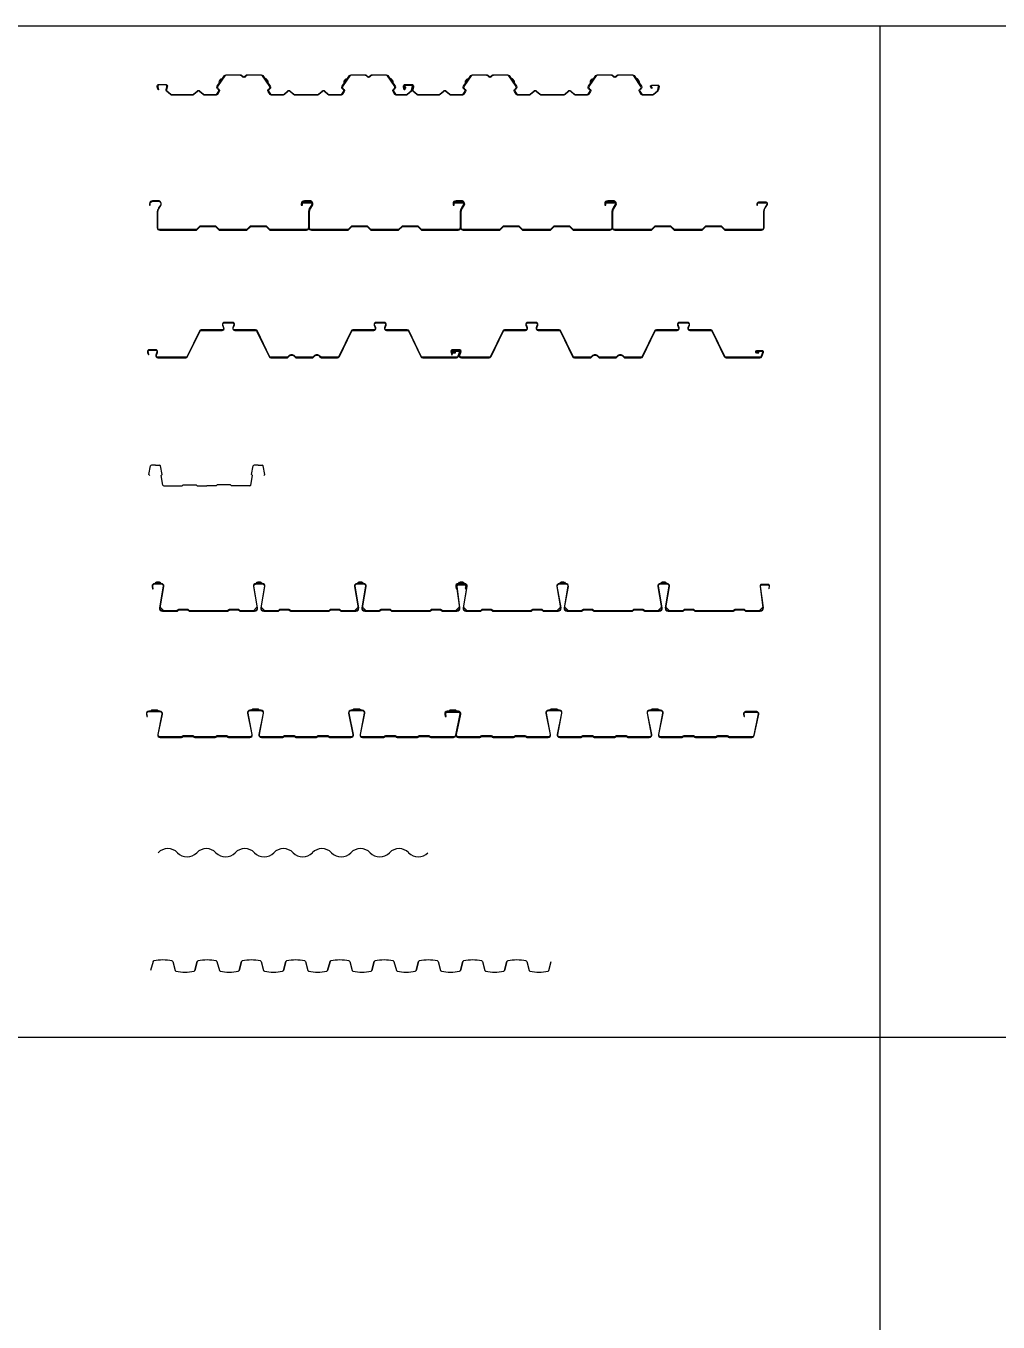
# Model space of a CAD drawing. Extents: x -408 to 1508121, y -29672 to 868845.
# Drawn here: x 1318422 to 1320344, y 206527 to 209091 of the extents above; entities that cross this region are included whole.
import ezdxf

# ---------------------------------------------------------------- set-up
doc = ezdxf.new("R2010")
doc.units = 0
doc.header["$MEASUREMENT"] = 0
doc.layers.get('0').update_dxf_attribs({"lineweight": 25})
doc.layers.add('Help notes', color=240, linetype='Continuous')

# ---------------------------------------------------------------- blocks, each defined once
blk = doc.blocks.new('*U36')
for centre, start, end in [((0, -10.7), 44.4336, 135.5664), ((38.1, 26.7), 224.4336, 315.5664), ((76.2, -10.7), 44.4336, 135.5664), ((114.3, 26.7), 224.4336, 315.5664), ((152.4, -10.7), 44.4336, 135.5664), ((190.5, 26.7), 224.4336, 315.5664), ((228.6, -10.7), 44.4336, 135.5664), ((266.7, 26.7), 224.4336, 315.5664), ((304.8, -10.7), 44.4336, 135.5664), ((342.9, 26.7), 224.4336, 315.5664), ((381, -10.7), 44.4336, 135.5664), ((419.1, 26.7), 224.4336, 315.5664), ((457.2, -10.7), 44.4336, 135.5664), ((495.3, 26.7), 224.4336, 315.5664)]:
    blk.add_arc(centre, 26.7, start, end)
blk = doc.blocks.new('*U28')
for p, q in [((-19.5, 20.9), (-24.2, 3.1)), ((19.5, 20.9), (24.2, 3.1)), ((63.3, 3.1), (68, 20.9)), ((68, 20.9), (63.3, 3.1)), ((107, 20.9), (111.7, 3.1)), ((150.8, 3.1), (155.5, 20.9)), ((155.5, 20.9), (150.8, 3.1)), ((194.5, 20.9), (199.2, 3.1)), ((238.3, 3.1), (243, 20.9)), ((243, 20.9), (238.3, 3.1)), ((282, 20.9), (286.7, 3.1)), ((325.8, 3.1), (330.5, 20.9)), ((330.5, 20.9), (325.8, 3.1)), ((369.5, 20.9), (374.2, 3.1)), ((413.3, 3.1), (418, 20.9)), ((418, 20.9), (413.3, 3.1)), ((457, 20.9), (461.7, 3.1)), ((500.8, 3.1), (505.5, 20.9)), ((505.5, 20.9), (500.8, 3.1)), ((544.5, 20.9), (549.2, 3.1)), ((588.3, 3.1), (593, 20.9)), ((593, 20.9), (588.3, 3.1)), ((632, 20.9), (636.7, 3.1)), ((675.8, 3.1), (680.5, 20.9)), ((680.5, 20.9), (675.8, 3.1)), ((719.5, 20.9), (724.2, 3.1)), ((763.3, 3.1), (768, 20.9))]:
    blk.add_line(p, q)
for centre, radius, start, end in [((-17.6, 20.3), 2, 100.772, 165), ((0, -72), 96, 79.228, 100.772), ((17.6, 20.3), 2, 15, 79.228), ((26.2, 3.7), 2, 195, 259.228), ((43.8, 96), 96, 259.228, 280.772), ((61.3, 3.7), 2, 280.772, 345), ((69.9, 20.3), 2, 100.772, 165), ((87.5, -72), 96, 79.228, 100.772), ((105.1, 20.3), 2, 15, 79.228), ((113.7, 3.7), 2, 195, 259.228), ((131.2, 96), 96, 259.228, 280.772), ((148.8, 3.7), 2, 280.772, 345), ((157.4, 20.3), 2, 100.772, 165), ((175, -72), 96, 79.228, 100.772), ((192.6, 20.3), 2, 15, 79.228), ((201.2, 3.7), 2, 195, 259.228), ((218.8, 96), 96, 259.228, 280.772), ((236.3, 3.7), 2, 280.772, 345), ((244.9, 20.3), 2, 100.772, 165), ((262.5, -72), 96, 79.228, 100.772), ((280.1, 20.3), 2, 15, 79.228), ((288.7, 3.7), 2, 195, 259.228), ((306.2, 96), 96, 259.228, 280.772), ((323.8, 3.7), 2, 280.772, 345), ((332.4, 20.3), 2, 100.772, 165), ((350, -72), 96, 79.228, 100.772), ((367.6, 20.3), 2, 15, 79.228), ((376.2, 3.7), 2, 195, 259.228), ((393.8, 96), 96, 259.228, 280.772), ((411.3, 3.7), 2, 280.772, 345), ((419.9, 20.3), 2, 100.772, 165), ((437.5, -72), 96, 79.228, 100.772), ((455.1, 20.3), 2, 15, 79.228), ((463.7, 3.7), 2, 195, 259.228), ((481.2, 96), 96, 259.228, 280.772), ((498.8, 3.7), 2, 280.772, 345), ((507.4, 20.3), 2, 100.772, 165), ((525, -72), 96, 79.228, 100.772), ((542.6, 20.3), 2, 15, 79.228), ((551.2, 3.7), 2, 195, 259.228), ((568.8, 96), 96, 259.228, 280.772), ((586.3, 3.7), 2, 280.772, 345), ((594.9, 20.3), 2, 100.772, 165), ((612.5, -72), 96, 79.228, 100.772), ((630.1, 20.3), 2, 15, 79.228), ((638.7, 3.7), 2, 195, 259.228), ((656.2, 96), 96, 259.228, 280.772), ((673.8, 3.7), 2, 280.772, 345), ((682.4, 20.3), 2, 100.772, 165), ((700, -72), 96, 79.228, 100.772), ((717.6, 20.3), 2, 15, 79.228), ((726.2, 3.7), 2, 195, 259.228), ((743.8, 96), 96, 259.228, 280.772), ((761.3, 3.7), 2, 280.772, 345)]:
    blk.add_arc(centre, radius, start, end)
blk = doc.blocks.new('*U30')
at = {"linetype": 'Continuous'}
for points in [[(53.6, 0, 0.230455), (55.2, 0.8), (55.9, 1.6, -0.230455), (56.7, 2), (76.7, 2, -0.230455), (77.5, 1.6), (78.1, 0.8, 0.230455), (79.7, 0), (120.3, 0, 0.230455), (121.9, 0.8), (122.5, 1.6, -0.230455), (123.3, 2), (143.3, 2, -0.230455), (144.1, 1.6), (144.8, 0.8, 0.230455), (146.4, 0), (188.5, 0, 0.472437), (193.4, 6), (185.1, 48.2, -0.472437), (189, 53), (211, 53, -0.472437), (214.9, 48.2), (206.6, 6, 0.472437), (211.5, 0), (253.6, 0, 0.230455), (255.2, 0.8), (255.9, 1.6, -0.230455), (256.7, 2), (276.7, 2, -0.230455), (277.5, 1.6), (278.1, 0.8, 0.230455), (279.7, 0), (320.3, 0, 0.230455), (321.9, 0.8), (322.5, 1.6, -0.230455), (323.3, 2), (343.3, 2, -0.230455), (344.1, 1.6), (344.8, 0.8, 0.230455), (346.4, 0), (388.5, 0, 0.472437), (393.4, 6), (385.1, 48.2, -0.472437), (389, 53), (411, 53, -0.472437), (414.9, 48.2), (406.6, 6, 0.472437), (411.5, 0), (453.6, 0, 0.230455), (455.2, 0.8), (455.9, 1.6, -0.230455), (456.7, 2), (476.7, 2, -0.230455), (477.5, 1.6), (478.1, 0.8, 0.230455), (479.7, 0), (520.3, 0, 0.230455), (521.9, 0.8), (522.5, 1.6, -0.230455), (523.3, 2), (543.3, 2, -0.230455), (544.1, 1.6), (544.8, 0.8, 0.230455), (546.4, 0), (591.3, 0, 0.355638), (596.2, 4), (604.9, 46.2, 0.47532), (601, 51), (579, 51, 0.47532), (575.1, 46.2), (576.1, 41.3), (577.1, 41.5), (576.1, 46.4, -0.47532), (579, 50), (601, 50, -0.47532), (603.9, 46.4), (595.2, 4.2, -0.355638), (591.3, 1), (546.4, 1, -0.230455), (545.6, 1.4), (544.9, 2.2, 0.230455), (543.3, 3), (523.3, 3, 0.230455), (521.8, 2.2), (521.1, 1.4, -0.230455), (520.3, 1), (479.7, 1, -0.230455), (478.9, 1.4), (478.2, 2.2, 0.230455), (476.7, 3), (456.7, 3, 0.230455), (455.1, 2.2), (454.4, 1.4, -0.230455), (453.6, 1), (411.5, 1, -0.472437), (407.6, 5.8), (415.9, 48, 0.472437), (411, 54), (389, 54, 0.472437), (384.1, 48), (392.4, 5.8, -0.472437), (388.5, 1), (346.4, 1, -0.230455), (345.6, 1.4), (344.9, 2.2, 0.230455), (343.3, 3), (323.3, 3, 0.230455), (321.8, 2.2), (321.1, 1.4, -0.230455), (320.3, 1), (279.7, 1, -0.230455), (278.9, 1.4), (278.2, 2.2, 0.230455), (276.7, 3), (256.7, 3, 0.230455), (255.1, 2.2), (254.4, 1.4, -0.230455), (253.6, 1), (211.5, 1, -0.472437), (207.6, 5.8), (215.9, 48, 0.472437), (211, 54), (189, 54, 0.472437), (184.1, 48), (192.4, 5.8, -0.472437), (188.5, 1), (146.4, 1, -0.230455), (145.6, 1.4), (144.9, 2.2, 0.230455), (143.3, 3), (123.3, 3, 0.230455), (121.8, 2.2), (121.1, 1.4, -0.230455), (120.3, 1), (79.7, 1, -0.230455), (78.9, 1.4), (78.2, 2.2, 0.230455), (76.7, 3), (56.7, 3, 0.230455), (55.1, 2.2), (54.4, 1.4, -0.230455), (53.6, 1), (11.5, 1, -0.47532), (7.6, 5.8), (15.9, 46, 0.47532), (11, 52), (-11, 52, 0.47532), (-15.9, 46), (-14.9, 41.1), (-13.9, 41.3), (-14.9, 46.2, -0.47532), (-11, 51), (11, 51, -0.47532), (14.9, 46.2), (6.6, 6, 0.47532), (11.5, 0), (53.6, 0), (12.3, 0)], [(643.6, 0, 0.230455), (645.2, 0.8), (645.9, 1.6, -0.230455), (646.7, 2), (666.7, 2, -0.230455), (667.5, 1.6), (668.1, 0.8, 0.230455), (669.7, 0), (710.3, 0, 0.230455), (711.9, 0.8), (712.5, 1.6, -0.230455), (713.3, 2), (733.3, 2, -0.230455), (734.1, 1.6), (734.8, 0.8, 0.230455), (736.4, 0), (778.5, 0, 0.472437), (783.4, 6), (775.1, 48.2, -0.472437), (779, 53), (801, 53, -0.472437), (804.9, 48.2), (796.6, 6, 0.472437), (801.5, 0), (843.6, 0, 0.230455), (845.2, 0.8), (845.9, 1.6, -0.230455), (846.7, 2), (866.7, 2, -0.230455), (867.5, 1.6), (868.1, 0.8, 0.230455), (869.7, 0), (910.3, 0, 0.230455), (911.9, 0.8), (912.5, 1.6, -0.230455), (913.3, 2), (933.3, 2, -0.230455), (934.1, 1.6), (934.8, 0.8, 0.230455), (936.4, 0), (978.5, 0, 0.472437), (983.4, 6), (975.1, 48.2, -0.472437), (979, 53), (1001, 53, -0.472437), (1004.9, 48.2), (996.6, 6, 0.472437), (1001.5, 0), (1043.6, 0, 0.230455), (1045.2, 0.8), (1045.9, 1.6, -0.230455), (1046.7, 2), (1066.7, 2, -0.230455), (1067.5, 1.6), (1068.1, 0.8, 0.230455), (1069.7, 0), (1110.3, 0, 0.230455), (1111.9, 0.8), (1112.5, 1.6, -0.230455), (1113.3, 2), (1133.3, 2, -0.230455), (1134.1, 1.6), (1134.8, 0.8, 0.230455), (1136.4, 0), (1181.3, 0, 0.355638), (1186.2, 4), (1194.9, 46.2, 0.47532), (1191, 51), (1169, 51, 0.47532), (1165.1, 46.2), (1166.1, 41.3), (1167.1, 41.5), (1166.1, 46.4, -0.47532), (1169, 50), (1191, 50, -0.47532), (1193.9, 46.4), (1185.2, 4.2, -0.355638), (1181.3, 1), (1136.4, 1, -0.230455), (1135.6, 1.4), (1134.9, 2.2, 0.230455), (1133.3, 3), (1113.3, 3, 0.230455), (1111.8, 2.2), (1111.1, 1.4, -0.230455), (1110.3, 1), (1069.7, 1, -0.230455), (1068.9, 1.4), (1068.2, 2.2, 0.230455), (1066.7, 3), (1046.7, 3, 0.230455), (1045.1, 2.2), (1044.4, 1.4, -0.230455), (1043.6, 1), (1001.5, 1, -0.472437), (997.6, 5.8), (1005.9, 48, 0.472437), (1001, 54), (979, 54, 0.472437), (974.1, 48), (982.4, 5.8, -0.472437), (978.5, 1), (936.4, 1, -0.230455), (935.6, 1.4), (934.9, 2.2, 0.230455), (933.3, 3), (913.3, 3, 0.230455), (911.8, 2.2), (911.1, 1.4, -0.230455), (910.3, 1), (869.7, 1, -0.230455), (868.9, 1.4), (868.2, 2.2, 0.230455), (866.7, 3), (846.7, 3, 0.230455), (845.1, 2.2), (844.4, 1.4, -0.230455), (843.6, 1), (801.5, 1, -0.472437), (797.6, 5.8), (805.9, 48, 0.472437), (801, 54), (779, 54, 0.472437), (774.1, 48), (782.4, 5.8, -0.472437), (778.5, 1), (736.4, 1, -0.230455), (735.6, 1.4), (734.9, 2.2, 0.230455), (733.3, 3), (713.3, 3, 0.230455), (711.8, 2.2), (711.1, 1.4, -0.230455), (710.3, 1), (669.7, 1, -0.230455), (668.9, 1.4), (668.2, 2.2, 0.230455), (666.7, 3), (646.7, 3, 0.230455), (645.1, 2.2), (644.4, 1.4, -0.230455), (643.6, 1), (601.5, 1, -0.47532), (597.6, 5.8), (605.9, 46, 0.47532), (601, 52), (579, 52, 0.47532), (574.1, 46), (575.1, 41.1), (576.1, 41.3), (575.1, 46.2, -0.47532), (579, 51), (601, 51, -0.47532), (604.9, 46.2), (596.6, 6, 0.47532), (601.5, 0), (643.6, 0), (602.3, 0)]]:
    blk.add_lwpolyline(points, format="xyb", close=True, dxfattribs=at)
for points in [[(8.1, 52, -0.184483), (7.4, 52.3), (5.7, 53.7, 0.184483), (5.1, 54), (-5.1, 54, 0.184483), (-5.7, 53.7), (-7.4, 52.3, -0.184483), (-8.1, 52)], [(208.1, 54, -0.184483), (207.4, 54.3), (205.7, 55.7, 0.184483), (205.1, 56), (194.9, 56, 0.184483), (194.3, 55.7), (192.6, 54.3, -0.184483), (191.9, 54)], [(408.1, 54, -0.184483), (407.4, 54.3), (405.7, 55.7, 0.184483), (405.1, 56), (394.9, 56, 0.184483), (394.3, 55.7), (392.6, 54.3, -0.184483), (391.9, 54)], [(598.1, 52, -0.184483), (597.4, 52.3), (595.7, 53.7, 0.184483), (595.1, 54), (584.9, 54, 0.184483), (584.3, 53.7), (582.6, 52.3, -0.184483), (581.9, 52)], [(798.1, 54, -0.184483), (797.4, 54.3), (795.7, 55.7, 0.184483), (795.1, 56), (784.9, 56, 0.184483), (784.3, 55.7), (782.6, 54.3, -0.184483), (781.9, 54)], [(998.1, 54, -0.184483), (997.4, 54.3), (995.7, 55.7, 0.184483), (995.1, 56), (984.9, 56, 0.184483), (984.3, 55.7), (982.6, 54.3, -0.184483), (981.9, 54)]]:
    blk.add_lwpolyline(points, format="xyb", dxfattribs=at)
blk = doc.blocks.new('*U191')
at = {"linetype": 'Continuous'}
for points in [[(599, 11), (594, 11, -1), (594, 13), (606, 13, -0.519808), (606.9, 11.7), (603.8, 3, -0.315956), (601, 1), (534.2, 1, -0.288116), (531.5, 2.7), (507.4, 52.7, 0.288116), (503.8, 55), (462.6, 55, -0.519808), (459.7, 59), (461.8, 64.6, 0.519808), (458, 70), (442, 70, 0.519808), (438.2, 64.6), (440.3, 59, -0.519808), (437.4, 55), (396.2, 55, 0.288116), (392.6, 52.7), (368.5, 2.7, -0.288116), (365.8, 1), (334, 1, -0.198912), (333.3, 1.3), (331.1, 3.5, 0.414214), (318.9, 3.5), (316.7, 1.3, -0.198912), (316, 1), (284, 1, -0.198912), (283.3, 1.3), (281.1, 3.5, 0.414214), (268.9, 3.5), (266.7, 1.3, -0.198912), (266, 1), (234.2, 1, -0.288116), (231.5, 2.7), (207.4, 52.7, 0.288116), (203.8, 55), (162.6, 55, -0.519808), (159.7, 59), (161.8, 64.6, 0.519808), (158, 70), (142, 70, 0.519808), (138.2, 64.6), (140.3, 59, -0.519808), (137.4, 55), (96.2, 55, 0.288116), (92.6, 52.7), (68.5, 2.7, -0.288116), (65.8, 1), (10.6, 1, -0.519808), (7.7, 5), (9.8, 10.6, 0.519808), (6, 16), (-6, 16, 0.519808), (-9.8, 10.6), (-8.1, 5.9), (-7.1, 6.3), (-8.8, 11, -0.519808), (-6, 15), (6, 15, -0.519808), (8.8, 11), (6.8, 5.4, 0.519808), (10.6, 0), (65.8, 0, 0.288116), (69.4, 2.3), (93.5, 52.3, -0.288116), (96.2, 54), (137.4, 54, 0.519808), (141.2, 59.4), (139.2, 65, -0.519808), (142, 69), (158, 69, -0.519808), (160.8, 65), (158.8, 59.4, 0.519808), (162.6, 54), (203.8, 54, -0.288116), (206.5, 52.3), (230.6, 2.3, 0.288116), (234.2, 0), (266, 0, 0.198912), (267.4, 0.6), (269.6, 2.8, -0.414214), (280.4, 2.8), (282.6, 0.6, 0.198912), (284, 0), (316, 0, 0.198912), (317.4, 0.6), (319.6, 2.8, -0.414214), (330.4, 2.8), (332.6, 0.6, 0.198912), (334, 0), (365.8, 0, 0.288116), (369.4, 2.3), (393.5, 52.3, -0.288116), (396.2, 54), (437.4, 54, 0.519808), (441.2, 59.4), (439.2, 65, -0.519808), (442, 69), (458, 69, -0.519808), (460.8, 65), (458.8, 59.4, 0.519808), (462.6, 54), (503.8, 54, -0.288116), (506.5, 52.3), (530.6, 2.3, 0.288116), (534.2, 0), (601, 0, 0.315956), (604.7, 2.6), (607.9, 11.3, 0.519808), (606, 14), (594, 14, 1), (594, 10), (599, 10)], [(1199, 11), (1194, 11, -1), (1194, 13), (1206, 13, -0.519808), (1206.9, 11.7), (1203.8, 3, -0.315956), (1201, 1), (1134.2, 1, -0.288116), (1131.5, 2.7), (1107.4, 52.7, 0.288116), (1103.8, 55), (1062.6, 55, -0.519808), (1059.7, 59), (1061.8, 64.6, 0.519808), (1058, 70), (1042, 70, 0.519808), (1038.2, 64.6), (1040.3, 59, -0.519808), (1037.4, 55), (996.2, 55, 0.288116), (992.6, 52.7), (968.5, 2.7, -0.288116), (965.8, 1), (934, 1, -0.198912), (933.3, 1.3), (931.1, 3.5, 0.414214), (918.9, 3.5), (916.7, 1.3, -0.198912), (916, 1), (884, 1, -0.198912), (883.3, 1.3), (881.1, 3.5, 0.414214), (868.9, 3.5), (866.7, 1.3, -0.198912), (866, 1), (834.2, 1, -0.288116), (831.5, 2.7), (807.4, 52.7, 0.288116), (803.8, 55), (762.6, 55, -0.519808), (759.7, 59), (761.8, 64.6, 0.519808), (758, 70), (742, 70, 0.519808), (738.2, 64.6), (740.3, 59, -0.519808), (737.4, 55), (696.2, 55, 0.288116), (692.6, 52.7), (668.5, 2.7, -0.288116), (665.8, 1), (610.6, 1, -0.519808), (607.7, 5), (609.8, 10.6, 0.519808), (606, 16), (594, 16, 0.519808), (590.2, 10.6), (591.9, 5.9), (592.9, 6.3), (591.2, 11, -0.519808), (594, 15), (606, 15, -0.519808), (608.8, 11), (606.8, 5.4, 0.519808), (610.6, 0), (665.8, 0, 0.288116), (669.4, 2.3), (693.5, 52.3, -0.288116), (696.2, 54), (737.4, 54, 0.519808), (741.2, 59.4), (739.2, 65, -0.519808), (742, 69), (758, 69, -0.519808), (760.8, 65), (758.8, 59.4, 0.519808), (762.6, 54), (803.8, 54, -0.288116), (806.5, 52.3), (830.6, 2.3, 0.288116), (834.2, 0), (866, 0, 0.198912), (867.4, 0.6), (869.6, 2.8, -0.414214), (880.4, 2.8), (882.6, 0.6, 0.198912), (884, 0), (916, 0, 0.198912), (917.4, 0.6), (919.6, 2.8, -0.414214), (930.4, 2.8), (932.6, 0.6, 0.198912), (934, 0), (965.8, 0, 0.288116), (969.4, 2.3), (993.5, 52.3, -0.288116), (996.2, 54), (1037.4, 54, 0.519808), (1041.2, 59.4), (1039.2, 65, -0.519808), (1042, 69), (1058, 69, -0.519808), (1060.8, 65), (1058.8, 59.4, 0.519808), (1062.6, 54), (1103.8, 54, -0.288116), (1106.5, 52.3), (1130.6, 2.3, 0.288116), (1134.2, 0), (1201, 0, 0.315956), (1204.7, 2.6), (1207.9, 11.3, 0.519808), (1206, 14), (1194, 14, 1), (1194, 10), (1199, 10)]]:
    blk.add_lwpolyline(points, format="xyb", close=True, dxfattribs=at)
blk = doc.blocks.new('*U37')
for p, q in [((-13.1, 22.2), (-10.1, 39.3)), ((0, 41), (-8.1, 41)), ((0, 41), (8.1, 41)), ((13.1, 22.2), (10.1, 39.3)), ((189.9, 22.2), (192.9, 39.3)), ((203, 41), (194.9, 41)), ((203, 41), (211.1, 41)), ((216.1, 22.2), (213.1, 39.3)), ((-11.4, 20.5), (-13.1, 22.2)), ((11.4, 20.5), (13.1, 22.2)), ((14.7, 1.7), (11.4, 20.5)), ((16.7, 0), (52.7, 0)), ((52.7, 0), (54.7, 2)), ((54.7, 2), (80.7, 2)), ((82.7, 0), (80.7, 2)), ((82.7, 0), (101.5, 0)), ((120.3, 0), (101.5, 0)), ((120.3, 0), (122.3, 2)), ((148.3, 2), (122.3, 2)), ((150.3, 0), (148.3, 2)), ((186.3, 0), (150.3, 0)), ((188.3, 1.7), (191.6, 20.5)), ((191.6, 20.5), (189.9, 22.2)), ((214.4, 20.5), (216.1, 22.2))]:
    blk.add_line(p, q)
for centre, start, end in [((-8.1, 39), 90, 170), ((8.1, 39), 10, 90), ((194.9, 39), 90, 170), ((211.1, 39), 10, 90), ((16.7, 2), 190, 270), ((186.3, 2), 270, 350)]:
    blk.add_arc(centre, 2, start, end)
blk = doc.blocks.new('*U34')
at = {"linetype": 'Continuous'}
for points in [[(290.5, 49), (290.5, 52, -0.414214), (292.5, 54), (307.5, 54, -0.589954), (309.2, 50.9), (305.7, 45.4, 0.141229), (302.5, 34.2), (302.5, 5, -0.414214), (298.5, 1), (226.8, 1, -0.198912), (226.1, 1.3), (220, 7.4, 0.198912), (218.6, 8), (188.4, 8, 0.198912), (187, 7.4), (180.9, 1.3, -0.198912), (180.2, 1), (126.8, 1, -0.198912), (126.1, 1.3), (120, 7.4, 0.198912), (118.6, 8), (88.4, 8, 0.198912), (87, 7.4), (80.9, 1.3, -0.198912), (80.2, 1), (8.5, 1, -0.414214), (4.5, 5), (4.5, 34.2, -0.141229), (7.1, 43.3), (10.6, 48.8, 0.589954), (5.5, 58), (-5.5, 58, 0.414214), (-11.5, 52), (-11.5, 49), (-10.5, 49), (-10.5, 52, -0.414214), (-5.5, 57), (5.5, 57, -0.589954), (9.7, 49.3), (6.3, 43.8, 0.141229), (3.5, 34.2), (3.5, 5, 0.414214), (8.5, 0), (80.2, 0, 0.198912), (81.6, 0.6), (87.7, 6.7, -0.198912), (88.4, 7), (118.6, 7, -0.198912), (119.3, 6.7), (125.4, 0.6, 0.198912), (126.8, 0), (180.2, 0, 0.198912), (181.6, 0.6), (187.7, 6.7, -0.198912), (188.4, 7), (218.6, 7, -0.198912), (219.3, 6.7), (225.4, 0.6, 0.198912), (226.8, 0), (298.5, 0, 0.414214), (303.5, 5), (303.5, 34.2, -0.141229), (306.6, 44.9), (310, 50.4, 0.589954), (307.5, 55), (292.5, 55, 0.414214), (289.5, 52), (289.5, 49)], [(590.5, 49), (590.5, 52, -0.414214), (592.5, 54), (607.5, 54, -0.589954), (609.2, 50.9), (605.7, 45.4, 0.141229), (602.5, 34.2), (602.5, 5, -0.414214), (598.5, 1), (526.8, 1, -0.198912), (526.1, 1.3), (520, 7.4, 0.198912), (518.6, 8), (488.4, 8, 0.198912), (487, 7.4), (480.9, 1.3, -0.198912), (480.2, 1), (426.8, 1, -0.198912), (426.1, 1.3), (420, 7.4, 0.198912), (418.6, 8), (388.4, 8, 0.198912), (387, 7.4), (380.9, 1.3, -0.198912), (380.2, 1), (308.5, 1, -0.414214), (304.5, 5), (304.5, 34.2, -0.141229), (307.1, 43.3), (310.6, 48.8, 0.589954), (305.5, 58), (294.5, 58, 0.414214), (288.5, 52), (288.5, 49), (289.5, 49), (289.5, 52, -0.414214), (294.5, 57), (305.5, 57, -0.589954), (309.7, 49.3), (306.3, 43.8, 0.141229), (303.5, 34.2), (303.5, 5, 0.414214), (308.5, 0), (380.2, 0, 0.198912), (381.6, 0.6), (387.7, 6.7, -0.198912), (388.4, 7), (418.6, 7, -0.198912), (419.3, 6.7), (425.4, 0.6, 0.198912), (426.8, 0), (480.2, 0, 0.198912), (481.6, 0.6), (487.7, 6.7, -0.198912), (488.4, 7), (518.6, 7, -0.198912), (519.3, 6.7), (525.4, 0.6, 0.198912), (526.8, 0), (598.5, 0, 0.414214), (603.5, 5), (603.5, 34.2, -0.141229), (606.6, 44.9), (610, 50.4, 0.589954), (607.5, 55), (592.5, 55, 0.414214), (589.5, 52), (589.5, 49)], [(890.5, 49), (890.5, 52, -0.414214), (892.5, 54), (907.5, 54, -0.589954), (909.2, 50.9), (905.7, 45.4, 0.141229), (902.5, 34.2), (902.5, 5, -0.414214), (898.5, 1), (826.8, 1, -0.198912), (826.1, 1.3), (820, 7.4, 0.198912), (818.6, 8), (788.4, 8, 0.198912), (787, 7.4), (780.9, 1.3, -0.198912), (780.2, 1), (726.8, 1, -0.198912), (726.1, 1.3), (720, 7.4, 0.198912), (718.6, 8), (688.4, 8, 0.198912), (687, 7.4), (680.9, 1.3, -0.198912), (680.2, 1), (608.5, 1, -0.414214), (604.5, 5), (604.5, 34.2, -0.141229), (607.1, 43.3), (610.6, 48.8, 0.589954), (605.5, 58), (594.5, 58, 0.414214), (588.5, 52), (588.5, 49), (589.5, 49), (589.5, 52, -0.414214), (594.5, 57), (605.5, 57, -0.589954), (609.7, 49.3), (606.3, 43.8, 0.141229), (603.5, 34.2), (603.5, 5, 0.414214), (608.5, 0), (680.2, 0, 0.198912), (681.6, 0.6), (687.7, 6.7, -0.198912), (688.4, 7), (718.6, 7, -0.198912), (719.3, 6.7), (725.4, 0.6, 0.198912), (726.8, 0), (780.2, 0, 0.198912), (781.6, 0.6), (787.7, 6.7, -0.198912), (788.4, 7), (818.6, 7, -0.198912), (819.3, 6.7), (825.4, 0.6, 0.198912), (826.8, 0), (898.5, 0, 0.414214), (903.5, 5), (903.5, 34.2, -0.141229), (906.6, 44.9), (910, 50.4, 0.589954), (907.5, 55), (892.5, 55, 0.414214), (889.5, 52), (889.5, 49)], [(1190.5, 49), (1190.5, 52, -0.414214), (1192.5, 54), (1207.5, 54, -0.589954), (1209.2, 50.9), (1205.7, 45.4, 0.141229), (1202.5, 34.2), (1202.5, 5, -0.414214), (1198.5, 1), (1126.8, 1, -0.198912), (1126.1, 1.3), (1120, 7.4, 0.198912), (1118.6, 8), (1088.4, 8, 0.198912), (1087, 7.4), (1080.9, 1.3, -0.198912), (1080.2, 1), (1026.8, 1, -0.198912), (1026.1, 1.3), (1020, 7.4, 0.198912), (1018.6, 8), (988.4, 8, 0.198912), (987, 7.4), (980.9, 1.3, -0.198912), (980.2, 1), (908.5, 1, -0.414214), (904.5, 5), (904.5, 34.2, -0.141229), (907.1, 43.3), (910.6, 48.8, 0.589954), (905.5, 58), (894.5, 58, 0.414214), (888.5, 52), (888.5, 49), (889.5, 49), (889.5, 52, -0.414214), (894.5, 57), (905.5, 57, -0.589954), (909.7, 49.3), (906.3, 43.8, 0.141229), (903.5, 34.2), (903.5, 5, 0.414214), (908.5, 0), (980.2, 0, 0.198912), (981.6, 0.6), (987.7, 6.7, -0.198912), (988.4, 7), (1018.6, 7, -0.198912), (1019.3, 6.7), (1025.4, 0.6, 0.198912), (1026.8, 0), (1080.2, 0, 0.198912), (1081.6, 0.6), (1087.7, 6.7, -0.198912), (1088.4, 7), (1118.6, 7, -0.198912), (1119.3, 6.7), (1125.4, 0.6, 0.198912), (1126.8, 0), (1198.5, 0, 0.414214), (1203.5, 5), (1203.5, 34.2, -0.141229), (1206.6, 44.9), (1210, 50.4, 0.589954), (1207.5, 55), (1192.5, 55, 0.414214), (1189.5, 52), (1189.5, 49)]]:
    blk.add_lwpolyline(points, format="xyb", close=True, dxfattribs=at)
blk = doc.blocks.new('*U192')
at = {"linetype": 'Continuous'}
for p, q in [((11.5, 1), (4.3, 8.2)), ((188.5, 1), (195.7, 8.2)), ((211.5, 1), (204.3, 8.2)), ((388.5, 1), (395.7, 8.2)), ((411.5, 1), (404.3, 8.2)), ((588.5, 1), (595.8, 8.3)), ((611.5, 1), (604.3, 8.2)), ((788.5, 1), (795.7, 8.2)), ((811.5, 1), (804.3, 8.2)), ((988.5, 1), (995.7, 8.2)), ((1011.5, 1), (1004.3, 8.2)), ((1188.5, 1), (1195.8, 8.3))]:
    blk.add_line(p, q, dxfattribs=at)
for points in [[(608.6, 44.6), (609.5, 49.5, 0.465581), (606.5, 53), (593.5, 53, 0.451552), (590.5, 49.6), (596, 6.6, -0.451552), (591, 1), (562.5, 1, -0.198912), (561.8, 1.3), (560.2, 2.9, 0.198912), (558.8, 3.5), (541.2, 3.5, 0.198912), (539.8, 2.9), (538.2, 1.3, -0.198912), (537.5, 1), (462.5, 1, -0.198912), (461.8, 1.3), (460.2, 2.9, 0.198912), (458.8, 3.5), (441.2, 3.5, 0.198912), (439.8, 2.9), (438.2, 1.3, -0.198912), (437.5, 1), (409, 1, -0.465581), (404.1, 6.9), (411.4, 49.1, 0.465581), (406.5, 55), (393.5, 55, 0.465581), (388.6, 49.1), (395.9, 6.9, -0.465581), (391, 1), (362.5, 1, -0.198912), (361.8, 1.3), (360.2, 2.9, 0.198912), (358.8, 3.5), (341.2, 3.5, 0.198912), (339.8, 2.9), (338.2, 1.3, -0.198912), (337.5, 1), (262.5, 1, -0.198912), (261.8, 1.3), (260.2, 2.9, 0.198912), (258.8, 3.5), (241.2, 3.5, 0.198912), (239.8, 2.9), (238.2, 1.3, -0.198912), (237.5, 1), (209, 1, -0.465581), (204.1, 6.9), (211.4, 49.1, 0.465581), (206.5, 55), (193.5, 55, 0.465581), (188.6, 49.1), (195.9, 6.9, -0.465581), (191, 1), (162.5, 1, -0.198912), (161.8, 1.3), (160.2, 2.9, 0.198912), (158.8, 3.5), (141.2, 3.5, 0.198912), (139.8, 2.9), (138.2, 1.3, -0.198912), (137.5, 1), (62.5, 1, -0.198912), (61.8, 1.3), (60.2, 2.9, 0.198912), (58.8, 3.5), (41.2, 3.5, 0.198912), (39.8, 2.9), (38.2, 1.3, -0.198912), (37.5, 1), (9, 1, -0.465581), (4.1, 6.9), (11.4, 49.1, 0.465581), (6.5, 55), (-6.5, 55, 0.465581), (-11.4, 49.1), (-10.6, 44.2), (-9.6, 44.4), (-10.4, 49.3, -0.465581), (-6.5, 54), (6.5, 54, -0.465581), (10.4, 49.3), (3.1, 7, 0.465581), (9, 0), (37.5, 0, 0.198912), (38.9, 0.6), (40.5, 2.2, -0.198912), (41.2, 2.5), (58.8, 2.5, -0.198912), (59.5, 2.2), (61.1, 0.6, 0.198912), (62.5, 0), (137.5, 0, 0.198912), (138.9, 0.6), (140.5, 2.2, -0.198912), (141.2, 2.5), (158.8, 2.5, -0.198912), (159.5, 2.2), (161.1, 0.6, 0.198912), (162.5, 0), (191, 0, 0.465581), (196.9, 7), (189.6, 49.3, -0.465581), (193.5, 54), (206.5, 54, -0.465581), (210.4, 49.3), (203.1, 7, 0.465581), (209, 0), (237.5, 0, 0.198912), (238.9, 0.6), (240.5, 2.2, -0.198912), (241.2, 2.5), (258.8, 2.5, -0.198912), (259.5, 2.2), (261.1, 0.6, 0.198912), (262.5, 0), (337.5, 0, 0.198912), (338.9, 0.6), (340.5, 2.2, -0.198912), (341.2, 2.5), (358.8, 2.5, -0.198912), (359.5, 2.2), (361.1, 0.6, 0.198912), (362.5, 0), (391, 0, 0.465581), (396.9, 7), (389.6, 49.3, -0.465581), (393.5, 54), (406.5, 54, -0.465581), (410.4, 49.3), (403.1, 7, 0.465581), (409, 0), (437.5, 0, 0.198912), (438.9, 0.6), (440.5, 2.2, -0.198912), (441.2, 2.5), (458.8, 2.5, -0.198912), (459.5, 2.2), (461.1, 0.6, 0.198912), (462.5, 0), (537.5, 0, 0.198912), (538.9, 0.6), (540.5, 2.2, -0.198912), (541.2, 2.5), (558.8, 2.5, -0.198912), (559.5, 2.2), (561.1, 0.6, 0.198912), (562.5, 0), (591, 0, 0.451552), (597, 6.8), (591.5, 49.7, -0.451552), (593.5, 52), (606.5, 52, -0.465581), (608.5, 49.7), (607.6, 44.7)], [(1208.6, 44.6), (1209.5, 49.5, 0.465581), (1206.5, 53), (1193.5, 53, 0.451552), (1190.5, 49.6), (1196, 6.6, -0.451552), (1191, 1), (1162.5, 1, -0.198912), (1161.8, 1.3), (1160.2, 2.9, 0.198912), (1158.8, 3.5), (1141.2, 3.5, 0.198912), (1139.8, 2.9), (1138.2, 1.3, -0.198912), (1137.5, 1), (1062.5, 1, -0.198912), (1061.8, 1.3), (1060.2, 2.9, 0.198912), (1058.8, 3.5), (1041.2, 3.5, 0.198912), (1039.8, 2.9), (1038.2, 1.3, -0.198912), (1037.5, 1), (1009, 1, -0.465581), (1004.1, 6.9), (1011.4, 49.1, 0.465581), (1006.5, 55), (993.5, 55, 0.465581), (988.6, 49.1), (995.9, 6.9, -0.465581), (991, 1), (962.5, 1, -0.198912), (961.8, 1.3), (960.2, 2.9, 0.198912), (958.8, 3.5), (941.2, 3.5, 0.198912), (939.8, 2.9), (938.2, 1.3, -0.198912), (937.5, 1), (862.5, 1, -0.198912), (861.8, 1.3), (860.2, 2.9, 0.198912), (858.8, 3.5), (841.2, 3.5, 0.198912), (839.8, 2.9), (838.2, 1.3, -0.198912), (837.5, 1), (809, 1, -0.465581), (804.1, 6.9), (811.4, 49.1, 0.465581), (806.5, 55), (793.5, 55, 0.465581), (788.6, 49.1), (795.9, 6.9, -0.465581), (791, 1), (762.5, 1, -0.198912), (761.8, 1.3), (760.2, 2.9, 0.198912), (758.8, 3.5), (741.2, 3.5, 0.198912), (739.8, 2.9), (738.2, 1.3, -0.198912), (737.5, 1), (662.5, 1, -0.198912), (661.8, 1.3), (660.2, 2.9, 0.198912), (658.8, 3.5), (641.2, 3.5, 0.198912), (639.8, 2.9), (638.2, 1.3, -0.198912), (637.5, 1), (609, 1, -0.465581), (604.1, 6.9), (611.4, 49.1, 0.465581), (606.5, 55), (593.5, 55, 0.465581), (588.6, 49.1), (589.4, 44.2), (590.4, 44.4), (589.6, 49.3, -0.465581), (593.5, 54), (606.5, 54, -0.465581), (610.4, 49.3), (603.1, 7, 0.465581), (609, 0), (637.5, 0, 0.198912), (638.9, 0.6), (640.5, 2.2, -0.198912), (641.2, 2.5), (658.8, 2.5, -0.198912), (659.5, 2.2), (661.1, 0.6, 0.198912), (662.5, 0), (737.5, 0, 0.198912), (738.9, 0.6), (740.5, 2.2, -0.198912), (741.2, 2.5), (758.8, 2.5, -0.198912), (759.5, 2.2), (761.1, 0.6, 0.198912), (762.5, 0), (791, 0, 0.465581), (796.9, 7), (789.6, 49.3, -0.465581), (793.5, 54), (806.5, 54, -0.465581), (810.4, 49.3), (803.1, 7, 0.465581), (809, 0), (837.5, 0, 0.198912), (838.9, 0.6), (840.5, 2.2, -0.198912), (841.2, 2.5), (858.8, 2.5, -0.198912), (859.5, 2.2), (861.1, 0.6, 0.198912), (862.5, 0), (937.5, 0, 0.198912), (938.9, 0.6), (940.5, 2.2, -0.198912), (941.2, 2.5), (958.8, 2.5, -0.198912), (959.5, 2.2), (961.1, 0.6, 0.198912), (962.5, 0), (991, 0, 0.465581), (996.9, 7), (989.6, 49.3, -0.465581), (993.5, 54), (1006.5, 54, -0.465581), (1010.4, 49.3), (1003.1, 7, 0.465581), (1009, 0), (1037.5, 0, 0.198912), (1038.9, 0.6), (1040.5, 2.2, -0.198912), (1041.2, 2.5), (1058.8, 2.5, -0.198912), (1059.5, 2.2), (1061.1, 0.6, 0.198912), (1062.5, 0), (1137.5, 0, 0.198912), (1138.9, 0.6), (1140.5, 2.2, -0.198912), (1141.2, 2.5), (1158.8, 2.5, -0.198912), (1159.5, 2.2), (1161.1, 0.6, 0.198912), (1162.5, 0), (1191, 0, 0.451552), (1197, 6.8), (1191.5, 49.7, -0.451552), (1193.5, 52), (1206.5, 52, -0.465581), (1208.5, 49.7), (1207.6, 44.7)]]:
    blk.add_lwpolyline(points, format="xyb", close=True)
for points in [[(-6, 55, 0.222585), (-5.2, 55.4), (-3.6, 57.3, -0.222585), (-2.1, 58), (2.1, 58, -0.222585), (3.6, 57.3), (5.2, 55.4, 0.222585), (6, 55)], [(194, 55, 0.222585), (194.8, 55.4), (196.4, 57.3, -0.222585), (197.9, 58), (202.1, 58, -0.222585), (203.6, 57.3), (205.2, 55.4, 0.222585), (206, 55)], [(394, 55, 0.222585), (394.8, 55.4), (396.4, 57.3, -0.222585), (397.9, 58), (402.1, 58, -0.222585), (403.6, 57.3), (405.2, 55.4, 0.222585), (406, 55)], [(594, 55, 0.222585), (594.8, 55.4), (596.4, 57.3, -0.222585), (597.9, 58), (602.1, 58, -0.222585), (603.6, 57.3), (605.2, 55.4, 0.222585), (606, 55)], [(794, 55, 0.222585), (794.8, 55.4), (796.4, 57.3, -0.222585), (797.9, 58), (802.1, 58, -0.222585), (803.6, 57.3), (805.2, 55.4, 0.222585), (806, 55)], [(994, 55, 0.222585), (994.8, 55.4), (996.4, 57.3, -0.222585), (997.9, 58), (1002.1, 58, -0.222585), (1003.6, 57.3), (1005.2, 55.4, 0.222585), (1006, 55)]]:
    blk.add_lwpolyline(points, format="xyb")
blk = doc.blocks.new('*U39')
at = {"linetype": 'Continuous'}
for points in [[(1185.3, -7.4), (1183.4, -5.1, -0.63707), (1185.3, -1), (1197.5, -1, -0.493145), (1199.9, -4.1), (1198, -11.3, -0.14505), (1197.1, -12.7), (1189.3, -19.7, -0.185281), (1187.3, -20.5), (1167.1, -20.5, -0.250765), (1164.6, -19.2), (1160.8, -13.5, -0.357511), (1161.2, -9.8), (1163.7, -7.3, 0.36397), (1164, -3.4), (1149.6, 17.2, 0.244698), (1147.1, 18.5), (1119.6, 18.5, 0.175452), (1117.6, 17.8), (1114.4, 15.1, -0.36205), (1110.6, 15.1), (1107.3, 17.8, 0.175452), (1105.4, 18.5), (1077.8, 18.5, 0.244698), (1075.4, 17.2), (1060.9, -3.4, 0.36397), (1061.3, -7.3), (1063.7, -9.8, -0.357511), (1064.1, -13.5), (1060.4, -19.2, -0.250765), (1057.9, -20.5), (1034.1, -20.5, -0.185281), (1032.1, -19.7), (1025, -13.3, 0.383736), (1021, -13.3), (1013.8, -19.7, -0.185281), (1011.8, -20.5), (966.1, -20.5, -0.185281), (964.1, -19.7), (957, -13.3, 0.383736), (953, -13.3), (945.8, -19.7, -0.185281), (943.8, -20.5), (920.1, -20.5, -0.250765), (917.6, -19.2), (913.8, -13.5, -0.357511), (914.2, -9.8), (916.7, -7.3, 0.36397), (917, -3.4), (902.6, 17.2, 0.244698), (900.1, 18.5), (872.6, 18.5, 0.175452), (870.6, 17.8), (867.4, 15.1, -0.36205), (863.6, 15.1), (860.3, 17.8, 0.175452), (858.4, 18.5), (830.8, 18.5, 0.244698), (828.4, 17.2), (813.9, -3.4, 0.36397), (814.3, -7.3), (816.7, -9.8, -0.357511), (817.1, -13.5), (813.4, -19.2, -0.250765), (810.9, -20.5), (787.1, -20.5, -0.185281), (785.1, -19.7), (778, -13.3, 0.383736), (774, -13.3), (766.8, -19.7, -0.185281), (764.8, -20.5), (722.6, -20.5, -0.185281), (720.6, -19.7), (712.8, -12.7, -0.282089), (711.9, -9.7), (713.4, -4.3, 0.493145), (710.5, -0.5), (698.3, -0.5, 0.493145), (695.4, -4.3), (697, -10.2), (696, -10.4), (694.5, -4.5, -0.493145), (698.3, 0.5), (710.5, 0.5, -0.493145), (714.4, -4.5), (712.9, -10, 0.282089), (713.5, -12), (721.3, -19, 0.185281), (722.6, -19.5), (764.8, -19.5, 0.185281), (766.2, -19), (773.3, -12.6, -0.383736), (778.6, -12.6), (785.8, -19, 0.185281), (787.1, -19.5), (810.9, -19.5, 0.250765), (812.5, -18.6), (816.3, -13, 0.357511), (816, -10.5), (813.5, -8, -0.36397), (813.1, -2.9), (827.6, 17.8, -0.244698), (830.8, 19.5), (858.4, 19.5, -0.175452), (860.9, 18.6), (864.2, 15.9, 0.36205), (866.8, 15.9), (870, 18.6, -0.175452), (872.6, 19.5), (900.1, 19.5, -0.244698), (903.4, 17.8), (917.8, -2.9, -0.36397), (917.4, -8), (914.9, -10.5, 0.357511), (914.7, -13), (918.4, -18.6, 0.250765), (920.1, -19.5), (943.8, -19.5, 0.185281), (945.2, -19), (952.3, -12.6, -0.383736), (957.6, -12.6), (964.8, -19, 0.185281), (966.1, -19.5), (1011.8, -19.5, 0.185281), (1013.2, -19), (1020.3, -12.6, -0.383736), (1025.6, -12.6), (1032.8, -19, 0.185281), (1034.1, -19.5), (1057.9, -19.5, 0.250765), (1059.5, -18.6), (1063.3, -13, 0.357511), (1063, -10.5), (1060.5, -8, -0.36397), (1060.1, -2.9), (1074.6, 17.8, -0.244698), (1077.8, 19.5), (1105.4, 19.5, -0.175452), (1107.9, 18.6), (1111.2, 15.9, 0.36205), (1113.8, 15.9), (1117, 18.6, -0.175452), (1119.6, 19.5), (1147.1, 19.5, -0.244698), (1150.4, 17.8), (1164.8, -2.9, -0.36397), (1164.4, -8), (1161.9, -10.5, 0.357511), (1161.7, -13), (1165.4, -18.6, 0.250765), (1167.1, -19.5), (1187.3, -19.5, 0.185281), (1188.7, -19), (1196.5, -12, 0.14505), (1197.1, -11), (1199, -3.9, 0.493145), (1197.5, -2), (1185.3, -2, 0.63707), (1184.2, -4.5), (1186.1, -6.8)], [(1672.3, -7.4), (1670.4, -5.1, -0.63707), (1672.3, -1), (1684.5, -1, -0.493145), (1686.9, -4.1), (1685, -11.3, -0.14505), (1684.1, -12.7), (1676.3, -19.7, -0.185281), (1674.3, -20.5), (1654.1, -20.5, -0.250765), (1651.6, -19.2), (1647.8, -13.5, -0.357511), (1648.2, -9.8), (1650.7, -7.3, 0.36397), (1651, -3.4), (1636.6, 17.2, 0.244698), (1634.1, 18.5), (1606.6, 18.5, 0.175452), (1604.6, 17.8), (1601.4, 15.1, -0.36205), (1597.6, 15.1), (1594.3, 17.8, 0.175452), (1592.4, 18.5), (1564.8, 18.5, 0.244698), (1562.4, 17.2), (1547.9, -3.4, 0.36397), (1548.3, -7.3), (1550.7, -9.8, -0.357511), (1551.1, -13.5), (1547.4, -19.2, -0.250765), (1544.9, -20.5), (1521.1, -20.5, -0.185281), (1519.1, -19.7), (1512, -13.3, 0.383736), (1508, -13.3), (1500.8, -19.7, -0.185281), (1498.8, -20.5), (1453.1, -20.5, -0.185281), (1451.1, -19.7), (1444, -13.3, 0.383736), (1440, -13.3), (1432.8, -19.7, -0.185281), (1430.8, -20.5), (1407.1, -20.5, -0.250765), (1404.6, -19.2), (1400.8, -13.5, -0.357511), (1401.2, -9.8), (1403.7, -7.3, 0.36397), (1404, -3.4), (1389.6, 17.2, 0.244698), (1387.1, 18.5), (1359.6, 18.5, 0.175452), (1357.6, 17.8), (1354.4, 15.1, -0.36205), (1350.6, 15.1), (1347.3, 17.8, 0.175452), (1345.4, 18.5), (1317.8, 18.5, 0.244698), (1315.4, 17.2), (1300.9, -3.4, 0.36397), (1301.3, -7.3), (1303.7, -9.8, -0.357511), (1304.1, -13.5), (1300.4, -19.2, -0.250765), (1297.9, -20.5), (1274.1, -20.5, -0.185281), (1272.1, -19.7), (1265, -13.3, 0.383736), (1261, -13.3), (1253.8, -19.7, -0.185281), (1251.8, -20.5), (1209.6, -20.5, -0.185281), (1207.6, -19.7), (1199.8, -12.7, -0.282089), (1198.9, -9.7), (1200.4, -4.3, 0.493145), (1197.5, -0.5), (1185.3, -0.5, 0.493145), (1182.4, -4.3), (1184, -10.2), (1183, -10.4), (1181.5, -4.5, -0.493145), (1185.3, 0.5), (1197.5, 0.5, -0.493145), (1201.4, -4.5), (1199.9, -10, 0.282089), (1200.5, -12), (1208.3, -19, 0.185281), (1209.6, -19.5), (1251.8, -19.5, 0.185281), (1253.2, -19), (1260.3, -12.6, -0.383736), (1265.6, -12.6), (1272.8, -19, 0.185281), (1274.1, -19.5), (1297.9, -19.5, 0.250765), (1299.5, -18.6), (1303.3, -13, 0.357511), (1303, -10.5), (1300.5, -8, -0.36397), (1300.1, -2.9), (1314.6, 17.8, -0.244698), (1317.8, 19.5), (1345.4, 19.5, -0.175452), (1347.9, 18.6), (1351.2, 15.9, 0.36205), (1353.8, 15.9), (1357, 18.6, -0.175452), (1359.6, 19.5), (1387.1, 19.5, -0.244698), (1390.4, 17.8), (1404.8, -2.9, -0.36397), (1404.4, -8), (1401.9, -10.5, 0.357511), (1401.7, -13), (1405.4, -18.6, 0.250765), (1407.1, -19.5), (1430.8, -19.5, 0.185281), (1432.2, -19), (1439.3, -12.6, -0.383736), (1444.6, -12.6), (1451.8, -19, 0.185281), (1453.1, -19.5), (1498.8, -19.5, 0.185281), (1500.2, -19), (1507.3, -12.6, -0.383736), (1512.6, -12.6), (1519.8, -19, 0.185281), (1521.1, -19.5), (1544.9, -19.5, 0.250765), (1546.5, -18.6), (1550.3, -13, 0.357511), (1550, -10.5), (1547.5, -8, -0.36397), (1547.1, -2.9), (1561.6, 17.8, -0.244698), (1564.8, 19.5), (1592.4, 19.5, -0.175452), (1594.9, 18.6), (1598.2, 15.9, 0.36205), (1600.8, 15.9), (1604, 18.6, -0.175452), (1606.6, 19.5), (1634.1, 19.5, -0.244698), (1637.4, 17.8), (1651.8, -2.9, -0.36397), (1651.4, -8), (1648.9, -10.5, 0.357511), (1648.7, -13), (1652.4, -18.6, 0.250765), (1654.1, -19.5), (1674.3, -19.5, 0.185281), (1675.7, -19), (1683.5, -12, 0.14505), (1684.1, -11), (1686, -3.9, 0.493145), (1684.5, -2), (1672.3, -2, 0.63707), (1671.2, -4.5), (1673.1, -6.8)]]:
    blk.add_lwpolyline(points, format="xyb", close=True, dxfattribs=at)
for points in [[(816.9, 2.6, 0.267949), (817.1, 4.6, -0.267949), (817.3, 6.6), (820.1, 10.7, -0.267949), (821.9, 11.5, 0.267949), (823.7, 12.4)], [(914, 2.6, -0.267949), (913.9, 4.6, 0.267949), (913.7, 6.6), (910.8, 10.7, 0.267949), (909, 11.5, -0.267949), (907.2, 12.4)], [(1063.9, 2.6, 0.267949), (1064.1, 4.6, -0.267949), (1064.3, 6.6), (1067.1, 10.7, -0.267949), (1068.9, 11.5, 0.267949), (1070.7, 12.4)], [(1161, 2.6, -0.267949), (1160.9, 4.6, 0.267949), (1160.7, 6.6), (1157.8, 10.7, 0.267949), (1156, 11.5, -0.267949), (1154.2, 12.4)], [(1303.9, 2.6, 0.267949), (1304.1, 4.6, -0.267949), (1304.3, 6.6), (1307.1, 10.7, -0.267949), (1308.9, 11.5, 0.267949), (1310.7, 12.4)], [(1401, 2.6, -0.267949), (1400.9, 4.6, 0.267949), (1400.7, 6.6), (1397.8, 10.7, 0.267949), (1396, 11.5, -0.267949), (1394.2, 12.4)], [(1550.9, 2.6, 0.267949), (1551.1, 4.6, -0.267949), (1551.3, 6.6), (1554.1, 10.7, -0.267949), (1555.9, 11.5, 0.267949), (1557.7, 12.4)], [(1648, 2.6, -0.267949), (1647.9, 4.6, 0.267949), (1647.7, 6.6), (1644.8, 10.7, 0.267949), (1643, 11.5, -0.267949), (1641.2, 12.4)]]:
    blk.add_lwpolyline(points, format="xyb", dxfattribs=at)

msp = doc.modelspace()

# ---------------------------------------------------------------- linework, layer by layer
at = {"layer": 'Help notes'}
for p, q in [((1314111.1, 209090.9), (1326111.1, 209090.9)), ((1320111.1, 199090.9), (1320111.1, 209090.9)), ((1314111.1, 207090.9), (1326111.1, 207090.9))]:
    msp.add_line(p, q, dxfattribs=at)

# ---------------------------------------------------------------- block references
at = {"linetype": 'Continuous'}
msp.add_blockref('*U39', (1317986.9, 208974.7), dxfattribs=at)
at = {"ltscale": 100}
for name, p in [('*U34', (1318677.8, 208687)), ('*U191', (1318672.1, 208434.4)), ('*U37', (1318677.9, 208181.1)), ('*U192', (1318682.9, 207933.1)), ('*U30', (1318675.8, 207683.5)), ('*U28', (1318692.5, 207219.3))]:
    msp.add_blockref(name, p, dxfattribs=at)
at = {"ltscale": 10}
msp.add_blockref('*U36', (1318702.3, 207447.5), dxfattribs=at)

doc.saveas('drawing.dxf')
